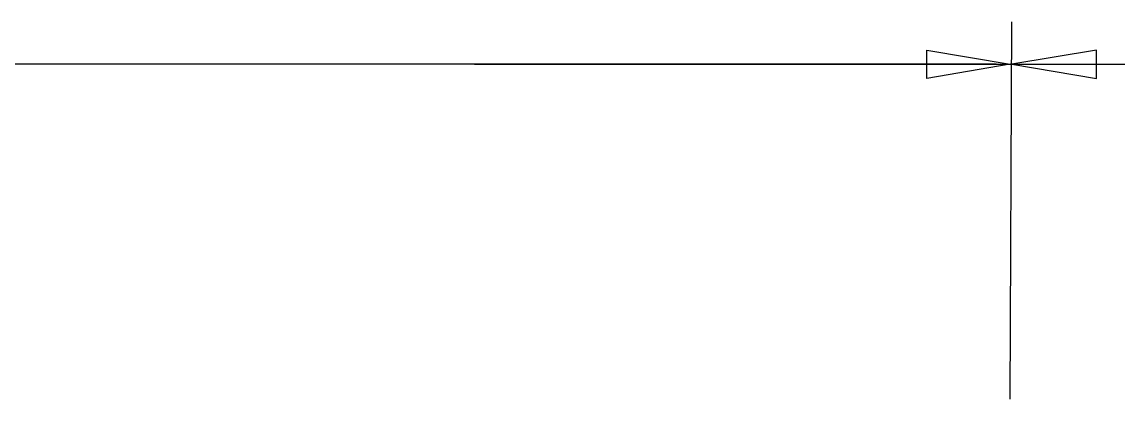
# Model space of a CAD drawing. Header units: inches. Extents: x 11 to 850, y 10 to 598.
# Drawn here: x 308.7 to 359.1, y 510.9 to 528.3 of the extents above; entities that cross this region are included whole.
import ezdxf

# ---------------------------------------------------------------- set-up
doc = ezdxf.new("R2010")
doc.units = ezdxf.units.IN
doc.header["$MEASUREMENT"] = 0
doc.layers.add('PDF_Geometry', color=7, linetype='Continuous')

msp = doc.modelspace()

# ---------------------------------------------------------------- linework, layer by layer
at = {"layer": 'PDF_Geometry', "lineweight": 25}
for points in [[(354.127, 510.929), (354.192, 528.293)], [(350.29, 526.992), (354.127, 526.342), (350.29, 525.692), (350.29, 526.992)], [(358.094, 526.992), (354.192, 526.342), (358.094, 525.692), (358.094, 526.992)], [(315.951, 526.342), (285.97, 526.342)], [(353.477, 526.342), (315.951, 526.342)], [(329.479, 526.342), (384.174, 526.342), (438.869, 526.342)]]:
    msp.add_lwpolyline(points, dxfattribs=at)
at = {"layer": 'PDF_Geometry', "lineweight": 0}
for points in [[(350.29, 526.342), (354.127, 526.342), (350.29, 526.992), (350.29, 526.342)], [(354.127, 526.342), (350.29, 526.992), (354.127, 526.342)], [(358.094, 526.992), (354.192, 526.342), (358.094, 526.342), (358.094, 526.992)], [(350.29, 525.692), (350.29, 525.692), (350.29, 526.342), (350.29, 525.692)], [(350.29, 525.692), (350.29, 526.342), (354.127, 526.342), (350.29, 525.692)], [(354.192, 526.342), (358.094, 526.342), (358.094, 525.692), (354.192, 526.342)]]:
    msp.add_lwpolyline(points, dxfattribs=at)

doc.saveas('drawing.dxf')
